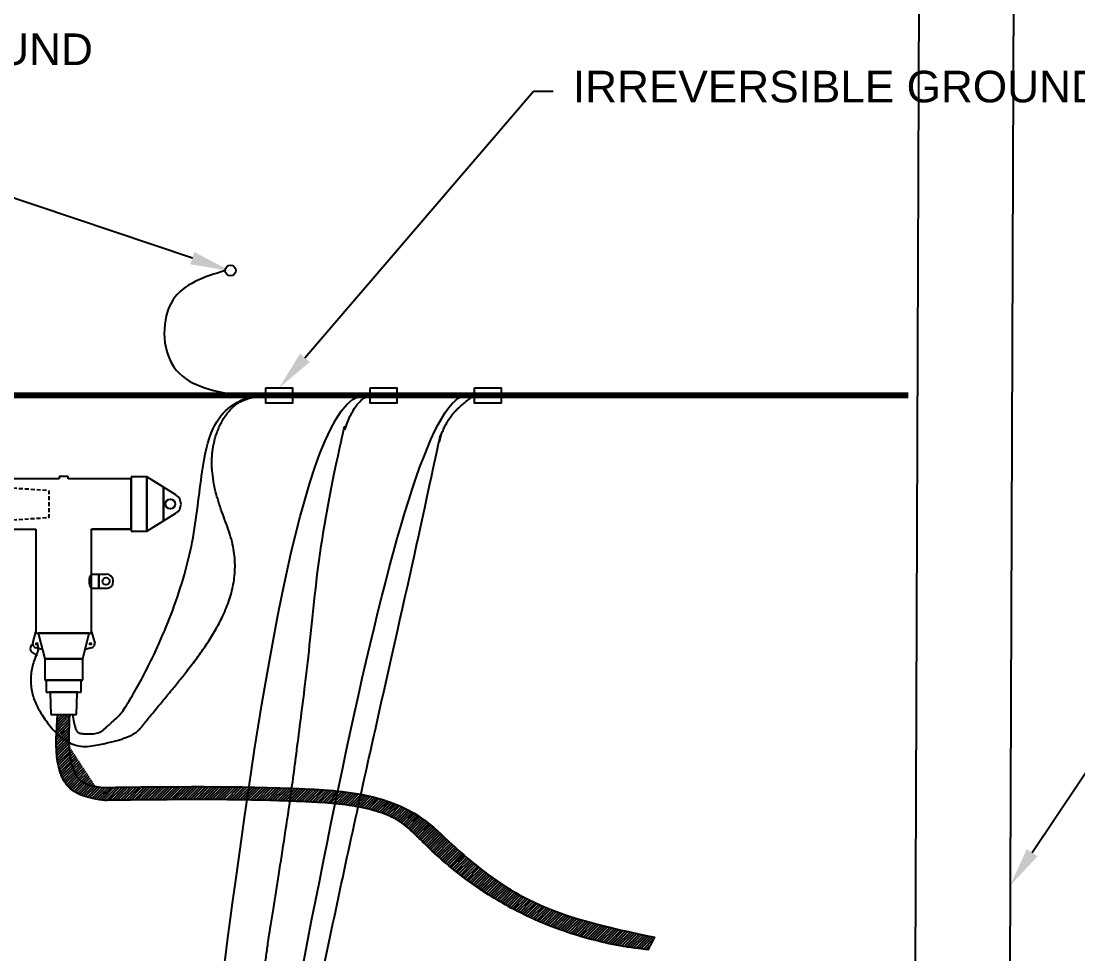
# Model space of a CAD drawing. Header units: feet. Extents: x -208 to 2089, y -974 to 342.
# Drawn here: x 742.1 to 809, y 211.4 to 270.4 of the extents above; entities that cross this region are included whole.
import ezdxf
from ezdxf import colors
from ezdxf.entities.mleader import LeaderData, LeaderLine
from ezdxf.math import Vec2, Vec3

# ---------------------------------------------------------------- set-up
doc = ezdxf.new("R2010")
doc.units = ezdxf.units.FT
doc.header["$MEASUREMENT"] = 0
doc.linetypes.add('HIDDEN', pattern=[0.375, 0.25, -0.125])
for name, color, linetype in [('CABLE', 2, 'Continuous'), ('E-DETL', 7, 'Continuous'), ('E-EQPM-ENCL', 8, 'Continuous'), ('E-EQPM-HRDW', 16, 'Continuous'), ('E-GRND', 3, 'Continuous'), ('G-ANNO-NONPLOT', 181, 'Continuous'), ('G-ANNO-TEXT', 1, 'Continuous')]:
    doc.layers.add(name, color=color, linetype=linetype)
doc.styles.add('NEI-A', font='arial.ttf', dxfattribs={"height": 0.1})
pattern_1 = [(45, (-6021032.018172073, -2130861.815641674), (-0.08750446417183527, 0.08750446417183527), [])]

msp = doc.modelspace()

# ---------------------------------------------------------------- hatches: boundary and pattern name
at = {"layer": 'G-ANNO-NONPLOT', "true_color": 0xf8d731}
h = msp.add_hatch(dxfattribs=at)
h.set_pattern_fill('ANSI31', color=40, scale=0.9900000000000001)
h.set_pattern_definition(pattern_1)
edge = h.paths.add_edge_path()
edge.add_arc((746.0531526541845, 228.6726674106417), 3.371146855893491, 239.8637622350721, 254.1366037049093, ccw=False)
edge.add_spline(control_points=[(744.3606420213864, 225.7571847950553), (744.2711613540114, 223.9391653425505), (744.3278163381428, 221.3055911599172), (747.4173247468234, 221.0693238069748), (747.4173247468234, 221.0693238069748)], knot_values=[83.43145569272993, 83.43145569272993, 83.43145569272993, 83.43145569272993, 87.87574356637529, 89.95647029016055, 89.95647029016055, 89.95647029016055, 89.95647029016055], weights=[1, 1, 1, 1, 1], degree=3, periodic=0)
edge.add_spline(control_points=[(747.4173247468234, 221.0693238069748), (747.8293973299251, 221.0746104502564), (748.2410120934755, 221.079891092561), (750.7135112526403, 221.1102393557762), (752.7633866955102, 221.1295836925951), (755.8213853788138, 221.107444323085), (756.8379163265736, 221.0915537061614), (758.3585880397395, 221.0498078246114), (758.8647915170104, 221.0329084544887), (759.8758432807908, 220.9922948637491), (760.3836422021077, 220.9694905974416), (761.4965677828104, 220.9031127560397), (762.0957308047027, 220.8535653426757), (763.2082303705201, 220.7062999130671), (763.7242078621448, 220.6115522100104), (764.7108833779157, 220.3570250393336), (765.1681632677601, 220.1993555435424), (765.717655920288, 219.9390347473768), (765.8678529335693, 219.8578189447967), (766.1419802222908, 219.6886171171886), (766.2604378553615, 219.6048071090577), (766.5447458250956, 219.3775638974716), (766.7062408345328, 219.2342626903651), (767.0579608407379, 218.902092223007), (767.2480530234561, 218.7133603123461), (767.6638032308356, 218.3026205864248), (767.8944069453091, 218.0779570168329), (768.9230773848058, 217.118335982736), (769.7692333728583, 216.4215936669593), (771.5607891668142, 215.1456962846664), (772.5097443981604, 214.5658072432948), (774.2198528608815, 213.6896368232069), (774.961557052894, 213.3582638059256), (776.8912596775726, 212.6138225588461), (778.1005443975837, 212.255812716156), (779.9437938191504, 211.8679284257328), (780.5631076282398, 211.7635172232499), (781.3817381224171, 211.6599283115452), (781.5788160346956, 211.6377643388209), (781.7757650426165, 211.6181726715972)], knot_values=[0, 0, 0, 0, 1.248940863479177, 1.248940863479177, 7.510492271591446, 7.510492271591446, 10.64126797564758, 10.64126797564758, 12.20665582767566, 12.20665582767566, 13.77204367970373, 13.77204367970373, 15.77184317922644, 15.77184317922644, 17.66237193590699, 17.66237193590699, 19.55290069258755, 19.55290069258755, 20.34553650617276, 20.34553650617276, 21.13817231975798, 21.13817231975798, 21.99962579107284, 21.99962579107284, 22.86179158790927, 22.86179158790927, 23.72395738474571, 23.72395738474571, 26.70471573263455, 26.70471573263455, 29.68547408052339, 29.68547408052339, 31.86214855415614, 31.86214855415614, 35.23481619579239, 35.23481619579239, 36.92115001661051, 36.92115001661051, 37.45383673220445, 37.45383673220445, 37.45383673220445, 37.45383673220445], weights=[1, 1, 1, 1, 1, 1, 1, 1, 1, 1, 1, 1, 1, 1, 1, 1, 1, 1, 1, 1, 1, 1, 1, 1, 1, 1, 1, 1, 1, 1, 1, 1, 1, 1, 1, 1, 1, 1, 1, 1], degree=3, periodic=0)
edge.add_spline(control_points=[(781.7757650426165, 211.6181726715972), (781.9135950150476, 211.8785899383461), (782.0514249874786, 212.1390072050949), (782.1892549589784, 212.3994244709124)], knot_values=[37.45383673220445, 37.45383673220445, 37.45383673220445, 37.45383673220445, 38.45383673220445, 38.45383673220445, 38.45383673220445, 38.45383673220445], weights=[1, 1, 1, 1], degree=3, periodic=0)
edge.add_spline(control_points=[(782.1892549589784, 212.3994244709124), (779.2277756322683, 213.0281761399915), (774.4825233322144, 214.0356406438609), (770.025669897771, 217.5960869499927), (767.4087550890208, 220.1735784834696), (764.2351585327224, 221.5493563394507), (757.3923634363846, 222.0156510392649), (751.5584983181716, 221.941294384606), (747.295957053876, 221.8869653418174)], knot_values=[38.45383673220445, 38.45383673220445, 38.45383673220445, 38.45383673220445, 47.46530847609966, 52.8931430027568, 55.44213900193881, 58.48591759060378, 63.24841332338417, 76.16766898730667, 76.16766898730667, 76.16766898730667, 76.16766898730667], weights=[1, 1, 1, 1, 1, 1, 1, 1, 1], degree=3, periodic=0)
edge.add_spline(control_points=[(747.295957053876, 221.8869653418174), (746.9294036718593, 221.9303253548665), (745.2672869664193, 222.1269390154143), (745.0964540679515, 223.8840830530485), (745.1316673614592, 225.4299068613423)], knot_values=[76.16766898730667, 76.16766898730667, 76.16766898730667, 76.16766898730667, 77.22583108524645, 80.96584840572132, 80.96584840572132, 80.96584840572132, 80.96584840572132], weights=[1, 1, 1, 1, 1], degree=3, periodic=0)
edge = h.paths.add_edge_path()
edge.add_spline(control_points=[(745.1316673623905, 225.4299068613423), (745.1397045812146, 225.782731722526), (745.1565131720663, 226.1447352473137), (745.1733217638493, 226.5067387716358)], knot_values=[80.96584840608911, 80.96584840608911, 80.96584840608911, 80.96584840608911, 81.81948456108434, 81.81948456108434, 81.81948456108434, 81.81948456108434], weights=[1, 1, 1, 1], degree=3, periodic=0)
edge.add_spline(control_points=[(745.1733217638493, 226.5067387716358), (745.0980012592436, 226.5067387716358), (745.0226807574318, 226.5067387716358), (744.9473602537573, 226.5067387716358)], knot_values=[81.81948456108434, 81.81948456108434, 81.81948456108434, 81.81948456108434, 82.11226807174496, 82.11226807174496, 82.11226807174496, 82.11226807174496], weights=[1, 1, 1, 1], degree=3, periodic=0)
edge.add_spline(control_points=[(744.9473602537573, 226.5067387716358), (744.8686980668963, 226.5067387716358), (744.7900358809666, 226.5067387716358), (744.7113736931742, 226.5067387716358)], knot_values=[82.11226807174496, 82.11226807174496, 82.11226807174496, 82.11226807174496, 82.4180412693049, 82.4180412693049, 82.4180412693049, 82.4180412693049], weights=[1, 1, 1, 1], degree=3, periodic=0)
edge.add_spline(control_points=[(744.7113736931742, 226.5067387716358), (744.6720425988124, 226.5067387716358), (744.6327115053818, 226.5067387716358), (744.5933804119513, 226.5067387716358)], knot_values=[82.4180412693049, 82.4180412693049, 82.4180412693049, 82.4180412693049, 82.57092786788061, 82.57092786788061, 82.57092786788061, 82.57092786788061], weights=[1, 1, 1, 1], degree=3, periodic=0)
edge.add_spline(control_points=[(744.5933804119513, 226.5067387716358), (744.5615946313874, 226.5067387716358), (744.5298088508234, 226.5067387716358), (744.4980230702595, 226.5067387716358)], knot_values=[82.57092786788061, 82.57092786788061, 82.57092786788061, 82.57092786788061, 82.69448456108434, 82.69448456108434, 82.69448456108434, 82.69448456108434], weights=[1, 1, 1, 1], degree=3, periodic=0)
edge.add_spline(control_points=[(744.4980230702595, 226.5067387716358), (744.4819445301355, 226.5067387716358), (744.4658659890802, 226.5067387716358), (744.4497874489562, 226.5067387716358)], knot_values=[82.69448456108434, 82.69448456108434, 82.69448456108434, 82.69448456108434, 82.75698456108434, 82.75698456108434, 82.75698456108434, 82.75698456108434], weights=[1, 1, 1, 1], degree=3, periodic=0)
edge.add_spline(control_points=[(744.4497874489562, 226.5067387716358), (744.4417481784285, 226.5067387716358), (744.4337089079008, 226.5067387716358), (744.4256696364419, 226.5067387716358)], knot_values=[82.75698456108434, 82.75698456108434, 82.75698456108434, 82.75698456108434, 82.78823456108434, 82.78823456108434, 82.78823456108434, 82.78823456108434], weights=[1, 1, 1, 1], degree=3, periodic=0)
edge.add_spline(control_points=[(744.4256696364419, 226.5067387716358), (744.4216500016437, 226.5067387716358), (744.4176303668455, 226.5067387716358), (744.413610731116, 226.5067387716358)], knot_values=[82.78823456108434, 82.78823456108434, 82.78823456108434, 82.78823456108434, 82.80385956108434, 82.80385956108434, 82.80385956108434, 82.80385956108434], weights=[1, 1, 1, 1], degree=3, periodic=0)
edge.add_spline(control_points=[(744.4015532991425, 226.5067387716358), (744.4015528083355, 226.5067387716358), (744.4015523175285, 226.5067387716358), (744.4015518257902, 226.5067387716358), (744.3877130037681, 226.2583212027771), (744.3729633613066, 226.0075230840107), (744.3606420213864, 225.7571847950553)], knot_values=[82.8194826537357, 82.8194826537357, 82.8194826537357, 82.8194826537357, 82.81948456108434, 82.81948456108434, 82.81948456108434, 83.43145569272993, 83.43145569272993, 83.43145569272993, 83.43145569272993], weights=[1, 1, 1, 1, 1, 1, 1], degree=3, periodic=0)
edge.add_spline(control_points=[(744.3606420213864, 225.7571847950553), (744.2711613540114, 223.9391653425505), (744.3278163381428, 221.3055911599172), (747.4173247468234, 221.0693238069748), (747.4173247468234, 221.0693238069748)], knot_values=[83.43145569272993, 83.43145569272993, 83.43145569272993, 83.43145569272993, 87.87574356637529, 89.95647029016055, 89.95647029016055, 89.95647029016055, 89.95647029016055], weights=[1, 1, 1, 1, 1], degree=3, periodic=0)
edge.add_arc((746.0531526541845, 228.6726674106417), 3.371146855971749, 239.8637622350721, 254.1366037221246)
h = msp.add_hatch(dxfattribs=at)
h.set_pattern_fill('ANSI31', color=40, scale=0.9900000000000001)
h.set_pattern_definition(pattern_1)
edge = h.paths.add_edge_path()
edge.add_spline(control_points=[(744.3606420223177, 225.7571847950553), (744.2711613530801, 223.9391653425505), (744.3278163372115, 221.3055911599172), (747.4173247468234, 221.0693238069748), (747.4173247468234, 221.0693238069748)], knot_values=[83.43145569309515, 83.43145569309515, 83.43145569309515, 83.43145569309515, 87.87574356637529, 89.95647029016055, 89.95647029016055, 89.95647029016055, 89.95647029016055], weights=[1, 1, 1, 1, 1], degree=3, periodic=0)
edge.add_spline(control_points=[(747.4173247468234, 221.0693238069748), (747.8293973299251, 221.0746104502564), (748.2410120934755, 221.079891092561), (750.7135112526403, 221.1102393557762), (752.7633866955102, 221.1295836925951), (755.8213853788138, 221.107444323085), (756.8379163265736, 221.0915537061614), (758.3585880397395, 221.0498078246114), (758.8647915170104, 221.0329084544887), (759.8758432807908, 220.9922948637491), (760.3836422021077, 220.9694905974416), (761.4965677828104, 220.9031127560397), (762.0957308047027, 220.8535653426757), (763.2082303705201, 220.7062999130671), (763.7242078621448, 220.6115522100104), (764.7108833779157, 220.3570250393336), (765.1681632677601, 220.1993555435424), (765.717655920288, 219.9390347473768), (765.8678529335693, 219.8578189447967), (766.1419802222908, 219.6886171171886), (766.2604378553615, 219.6048071090577), (766.5447458250956, 219.3775638974716), (766.7062408345328, 219.2342626903651), (767.0579608407379, 218.902092223007), (767.2480530234561, 218.7133603123461), (767.6638032308356, 218.3026205864248), (767.8944069453091, 218.0779570168329), (768.9230773848058, 217.118335982736), (769.7692333728583, 216.4215936669593), (771.5607891668142, 215.1456962846664), (772.5097443981604, 214.5658072432948), (774.2198528608815, 213.6896368232069), (774.961557052894, 213.3582638059256), (776.8912596775726, 212.6138225588461), (778.1005443975837, 212.255812716156), (779.9437938191504, 211.8679284257328), (780.5631076282398, 211.7635172232499), (781.3817381224171, 211.6599283115452), (781.5788160346956, 211.6377643388209), (781.7757650426165, 211.6181726715972)], knot_values=[0, 0, 0, 0, 1.248940863479177, 1.248940863479177, 7.510492271591446, 7.510492271591446, 10.64126797564758, 10.64126797564758, 12.20665582767566, 12.20665582767566, 13.77204367970373, 13.77204367970373, 15.77184317922644, 15.77184317922644, 17.66237193590699, 17.66237193590699, 19.55290069258755, 19.55290069258755, 20.34553650617276, 20.34553650617276, 21.13817231975798, 21.13817231975798, 21.99962579107284, 21.99962579107284, 22.86179158790927, 22.86179158790927, 23.72395738474571, 23.72395738474571, 26.70471573263455, 26.70471573263455, 29.68547408052339, 29.68547408052339, 31.86214855415614, 31.86214855415614, 35.23481619579239, 35.23481619579239, 36.92115001661051, 36.92115001661051, 37.45383673220445, 37.45383673220445, 37.45383673220445, 37.45383673220445], weights=[1, 1, 1, 1, 1, 1, 1, 1, 1, 1, 1, 1, 1, 1, 1, 1, 1, 1, 1, 1, 1, 1, 1, 1, 1, 1, 1, 1, 1, 1, 1, 1, 1, 1, 1, 1, 1, 1, 1, 1], degree=3, periodic=0)
edge.add_spline(control_points=[(781.7757650426165, 211.6181726715972), (781.9135950150476, 211.8785899383461), (782.0514249874786, 212.1390072050949), (782.1892549589784, 212.3994244709124)], knot_values=[37.45383673220445, 37.45383673220445, 37.45383673220445, 37.45383673220445, 38.45383673220445, 38.45383673220445, 38.45383673220445, 38.45383673220445], weights=[1, 1, 1, 1], degree=3, periodic=0)
edge.add_spline(control_points=[(782.1892549589784, 212.3994244709124), (779.2277756322683, 213.0281761399915), (774.4825233322144, 214.0356406438609), (770.025669897771, 217.5960869499927), (767.4202977985651, 220.1851174002027), (764.2351585327224, 221.5493563394507), (757.3923634363846, 222.0156510392649), (751.5584983181716, 221.941294384606), (747.295957053876, 221.8869653418174)], knot_values=[38.45383673220445, 38.45383673220445, 38.45383673220445, 38.45383673220445, 47.46530847609966, 52.8931430027568, 55.44213900193881, 58.48591759060378, 63.24841332338417, 76.16766898730667, 76.16766898730667, 76.16766898730667, 76.16766898730667], weights=[1, 1, 1, 1, 1, 1, 1, 1, 1], degree=3, periodic=0)
edge.add_spline(control_points=[(747.295957053876, 221.8869653418174), (746.9294036718593, 221.9303253548665), (745.2672869664193, 222.1269390154143), (745.0964540698142, 223.8840830530485), (745.1316673614592, 225.4299068613423)], knot_values=[76.16766898730667, 76.16766898730667, 76.16766898730667, 76.16766898730667, 77.22583108524645, 80.96584840571971, 80.96584840571971, 80.96584840571971, 80.96584840571971], weights=[1, 1, 1, 1, 1], degree=3, periodic=0)
edge.add_arc((746.0531526541845, 228.6726674106417), 3.371146855908663, 239.8637622525581, 254.13660368983568, ccw=False)

# ---------------------------------------------------------------- linework, layer by layer
at = {"layer": 'CABLE', "const_width": 0.3821400000000001}
msp.add_lwpolyline([(688.0778375695036, 246.7134681730045), (798.256882987781, 246.7134681730045)], dxfattribs=at)
at = {"layer": 'CABLE'}
for points in [[(757.5916305490346, 247.1886097052579), (759.2905756624923, 247.1886097052579), (759.2905756624923, 246.2120030377505), (757.5916305490346, 246.2120030377505)], [(764.1916302729906, 247.190519026432), (765.8905753864483, 247.190519026432), (765.8905753864483, 246.2139123584589), (764.1916302729906, 246.2139123584589)], [(770.7916302716867, 247.190519026432), (772.4905753860758, 247.190519026432), (772.4905753860758, 246.2139123584589), (770.7916302716867, 246.2139123584589)]]:
    msp.add_lwpolyline(points, close=True, dxfattribs=at)
at = {"layer": 'CABLE', "flags": 128}
msp.add_lwpolyline([(742.8576246861876, 230.4004263607299), (743.0933844017372, 230.2382807344643), (743.0381400900469, 230.2494301408974), (743.0655914841727, 230.2211265521569), (743.0319902141155, 230.2280925334876), (743.0594536809758, 230.1998308309799), (743.0258403372527, 230.2067549260778), (743.053303804113, 230.1784932235701), (743.0196904603899, 230.185417318668), (743.0471539281816, 230.1571556161603), (742.9765009468929, 230.1718849320409)], dxfattribs=at)
msp.add_lwpolyline([(742.8576246861876, 230.4004263607299), (743.0933844017372, 230.2382807344643), (743.0381400900469, 230.2494301408974), (743.0655914841727, 230.2211265521569), (743.0319902141155, 230.2280925334876), (743.0594536809758, 230.1998308309799), (743.0258403372527, 230.2067549260778), (743.053303804113, 230.1784932235701), (743.0196904603899, 230.185417318668), (743.0471539281816, 230.1571556161603), (742.9765009468929, 230.1718849320409)], dxfattribs=at)
at = {"layer": 'CABLE'}
msp.add_circle((755.3609124038876, 254.6116284317782), 0.3375, dxfattribs=at)
for centre, radius, start, end in [((742.9988937777043, 230.6830800040138), 0.3159905665009947, 120.3840937059685, 243.444311530446), ((742.9988937777043, 230.6830800040138), 0.3159905665009947, 120.3840937059685, 243.444311530446), ((742.8577033214779, 230.7035481500884), 0.3521175017524268, 339.1882974764593, 55.46745718433921)]:
    msp.add_arc(centre, radius, start, end, dxfattribs=at)
msp.add_spline([(755.0234124044464, 254.6116284322438), (751.7101885637776, 252.7312135318739), (751.7635747267441, 248.5153102189747), (755.7671986556188, 246.7008691182805)], degree=3, dxfattribs=at)
for points, knots in [([(743.1868462561206, 230.5784415439216), (743.1357049046592, 230.442723185241), (743.0845635494725, 230.3070048265604), (743.0334221980111, 230.1712864688111), (742.5483867459507, 229.0682993852047), (742.618404058604, 227.8654122449902), (743.2281350175426, 226.8261490170357), (743.8378659727559, 225.7868857890812), (744.8952792769805, 224.2456258614061), (749.1383039391176, 224.9388245385585), (752.3679182304577, 229.2134394426344), (757.1472655458883, 233.7402444849236), (754.4062450862066, 240.2016553398666), (753.8109924586997, 243.311045287594), (755.5230589731173, 246.6323670572115), (757.4726618527011, 246.6789011419264), (758.3402519988404, 246.6996092129943)], [0, 0, 0, 0, 1, 1, 1, 1.944874303418962, 1.944874303418962, 1.944874303418962, 2.889748606837923, 2.889748606837923, 4.544784986440906, 18.19484945523579, 20.46486890417156, 24.55605691968662, 27.64293239639137, 30.11808141614047, 30.11808141614047, 30.11808141614047, 30.11808141614047]), ([(743.186846254258, 200.0993687198011), (743.1357049009339, 199.9636503611205), (743.0845635457472, 199.8279320024399), (743.0334221942858, 199.6922136446906), (742.548386741294, 198.5892265620155), (742.6184040548789, 197.3863394208697), (743.2281350138173, 196.3470761929152), (743.8378659708933, 195.3078129649607), (744.5253488420085, 193.6484938919989), (747.4497427324341, 192.9794153733624), (755.1324844284491, 192.7935648676453), (757.147265542163, 203.2611716617344), (757.449238877608, 210.769627739161), (758.6478660235689, 217.4045932548565), (760.1230951024727, 228.1864093564895), (762.0932755021886, 246.4480132129488), (764.1980541812763, 246.6625263080446)], [0, 0, 0, 0, 1, 1, 1, 1.944874303418962, 1.944874303418962, 1.944874303418962, 2.889748606837923, 2.889748606837923, 3.889748606837923, 18.19484945523579, 20.46486890417156, 24.55605691968662, 27.64293239639137, 30.11808141614047, 30.11808141614047, 30.11808141614047, 30.11808141614047]), ([(743.186846254258, 167.9344635498223), (743.1357049009339, 167.7987451902104), (743.0845635457472, 167.6630268315298), (743.0334221942858, 167.5273084737805), (742.548386741294, 166.4243213911055), (742.6184040548789, 165.221434250891), (743.2281350138173, 164.1821710220052), (743.8378659708933, 163.1429077940506), (744.8537330179051, 162.4949463414473), (746.0531838330016, 162.3802396091146), (746.7831621820615, 162.4743656892774), (747.5131405329839, 162.5684917685089), (757.147265542163, 171.096266489893), (753.8109924549744, 180.6670672934947), (768.2534554264084, 241.4942676000742), (768.7917882184074, 245.3203521188793), (770.772374613075, 246.7026890390066)], [0, 0, 0, 0, 1, 1, 1, 1.944874303418962, 1.944874303418962, 1.944874303418962, 2.889748606837923, 2.889748606837923, 2.889748606837923, 3.889748606837923, 3.889748606837923, 20.46486890417156, 27.64293239639137, 30.11808141614047, 30.11808141614047, 30.11808141614047, 30.11808141614047])]:
    msp.add_rational_spline(points, [1, 1, 1, 1, 0.9269745925845593, 0.9269745925845593, 1, 0.9269745925845593, 0.9269745925845593, 1, 1, 1, 1, 1, 1, 1, 1], degree=3, knots=knots, dxfattribs=at)
msp.add_open_spline([(747.4173247477547, 221.0693238065091), (747.8293973299251, 221.0746104497907), (748.2410120925442, 221.079891092561), (750.7135112526403, 221.1102393553106), (752.7633866964416, 221.1295836925951), (755.8213853797452, 221.107444323085), (756.8379163256423, 221.0915537061614), (758.3585880397395, 221.0498078246114), (758.8647915160791, 221.0329084549544), (759.8758432807908, 220.9922948632834), (760.3836422021077, 220.9694905974416), (761.4965677818791, 220.9031127565054), (762.0957308037714, 220.8535653431413), (763.2082303705201, 220.7062999126015), (763.7242078630761, 220.6115522100104), (764.710883378847, 220.357025038868), (765.1681632677601, 220.1993555430768), (765.7176559193567, 219.9390347473768), (765.8678529335693, 219.8578189447967), (766.1419802232222, 219.6886171171886), (766.2604378553615, 219.6048071090577), (766.5447458250956, 219.3775638979373), (766.7062408345328, 219.2342626903651), (767.0579608416692, 218.9020922225413), (767.2480530234561, 218.7133603118805), (767.6638032308356, 218.3026205864248), (767.8944069443778, 218.0779570168329), (768.9230773857371, 217.1183359832016), (769.7692333719269, 216.4215936664937), (771.5607891677455, 215.1456962846664), (772.5097443981604, 214.5658072432948), (774.2198528608815, 213.6896368232069), (774.961557052894, 213.3582638059256), (776.8912596775726, 212.6138225593118), (778.1005443966524, 212.255812716156), (779.9437938182191, 211.8679284252671), (780.5631076282398, 211.7635172237156), (781.3817381224171, 211.6599283110795), (781.5788160337643, 211.6377643388209), (781.7757650426165, 211.6181726720629), (781.9135950150476, 211.8785899378804), (782.0514249874786, 212.1390072055606), (782.1892549580471, 212.3994244713781), (779.2277756331996, 213.0281761404572), (774.4825233331458, 214.0356406443266), (770.0256698987023, 217.596086949527), (767.4202977976338, 220.185117399737), (764.2351585327224, 221.5493563399164), (757.3923634363846, 222.0156510392649), (751.5584983191029, 221.941294384606), (747.2959570548073, 221.886965342283), (746.9294036718593, 221.9303253548665), (744.9715825355188, 222.1619182261152), (745.0828700623051, 224.5586971644757), (745.1733217647807, 226.5067387711701), (744.9160651190714, 226.5067387711701), (744.6588084733621, 226.5067387711701), (744.4015518257902, 226.5067387711701), (744.2872120028869, 224.4542505000231), (744.0380560717122, 221.3277503135128), (747.4173247477547, 221.0693238065091), (747.4173247477547, 221.0693238065091)], degree=3, knots=[0, 0, 0, 0, 1.248940863479177, 1.248940863479177, 7.510492271591446, 7.510492271591446, 10.64126797564758, 10.64126797564758, 12.20665582767566, 12.20665582767566, 13.77204367970373, 13.77204367970373, 15.77184317922644, 15.77184317922644, 17.66237193590699, 17.66237193590699, 19.55290069258755, 19.55290069258755, 20.34553650617276, 20.34553650617276, 21.13817231975798, 21.13817231975798, 21.99962579107284, 21.99962579107284, 22.86179158790927, 22.86179158790927, 23.72395738474571, 23.72395738474571, 26.70471573263455, 26.70471573263455, 29.68547408052339, 29.68547408052339, 31.86214855415614, 31.86214855415614, 35.23481619579239, 35.23481619579239, 36.92115001661051, 36.92115001661051, 37.45383673220445, 37.45383673220445, 37.45383673220445, 38.45383673220445, 38.45383673220445, 38.45383673220445, 47.46530847609966, 52.8931430027568, 55.44213900193881, 58.48591759060378, 63.24841332338417, 76.16766898730667, 76.16766898730667, 76.16766898730667, 77.22583108524645, 81.81948456108434, 81.81948456108434, 81.81948456108434, 82.81948456108434, 82.81948456108434, 82.81948456108434, 87.87574356637529, 89.95647029016055, 89.95647029016055, 89.95647029016055, 89.95647029016055], dxfattribs=at)
at = {"layer": 'E-DETL', "color": 41}
for p, q in [((744.5163492782549, 241.4293066239429), (740.5319424028085, 241.4293066239429)), ((744.5163492782549, 241.4293066239429), (740.5319424028085, 241.4293066239429)), ((745.0866826734082, 241.565336344715), (744.5163492782549, 241.565336344715)), ((744.5163492782549, 241.565336344715), (744.5163492782549, 241.4293066239429)), ((745.0866826734082, 241.565336344715), (744.5163492782549, 241.565336344715)), ((744.5163492782549, 241.565336344715), (744.5163492782549, 241.4293066239429)), ((745.0866826734082, 241.4293066239429), (745.0866826734082, 241.565336344715)), ((745.0866826734082, 241.4293066239429), (745.0866826734082, 241.565336344715)), ((749.0710895116017, 241.4293066239429), (745.0866826734082, 241.4293066239429)), ((749.0710895116017, 241.4293066239429), (745.0866826734082, 241.4293066239429)), ((749.0710895116017, 241.5548822860678), (749.0710895116017, 238.1015507075449)), ((750.0599980865181, 241.5548822860678), (749.0710895116017, 241.5548822860678)), ((749.0710895116017, 241.5548822860678), (749.0710895116017, 238.1015507075449)), ((750.0599980865181, 241.5548822860678), (749.0710895116017, 241.5548822860678)), ((749.0710895116017, 238.2271263696698), (749.0710895116017, 241.4293066239429)), ((749.0710895116017, 238.2271263696698), (749.0710895116017, 241.4293066239429)), ((751.122148697129, 240.8917834236731), (750.0599980865181, 241.5548822860678)), ((750.0599980865181, 241.5548822860678), (750.0599980865181, 238.1015507075449)), ((750.0599980865181, 238.1015507075449), (750.0599980865181, 241.5548822860678)), ((751.122148697129, 240.8917834236731), (750.0599980865181, 241.5548822860678)), ((750.0599980865181, 241.5548822860678), (750.0599980865181, 238.1015507075449)), ((750.0599980865181, 238.1015507075449), (750.0599980865181, 241.5548822860678)), ((751.908653531088, 240.4007698138689), (751.122148697129, 240.8917834236731)), ((751.122148697129, 240.8917834236731), (751.122148697129, 238.7646494246533)), ((751.122148697129, 238.7646494246533), (751.122148697129, 240.8917834236731)), ((751.908653531088, 240.4007698138689), (751.122148697129, 240.8917834236731)), ((751.122148697129, 240.8917834236731), (751.122148697129, 238.7646494246533)), ((751.122148697129, 238.7646494246533), (751.122148697129, 240.8917834236731)), ((750.0599980865181, 238.1015507075449), (751.908653531088, 239.2556631797438)), ((750.0599980865181, 238.1015507075449), (751.908653531088, 239.2556631797438)), ((741.0952024356038, 238.2271263696698), (743.038213490373, 238.2271263696698)), ((741.0952024356038, 238.2271263696698), (743.038213490373, 238.2271263696698)), ((743.038213490373, 238.2271263696698), (743.038213490373, 231.655310921788)), ((743.038213490373, 238.2271263696698), (743.038213490373, 231.655310921788)), ((746.5648184426636, 231.655310921788), (746.5648184426636, 238.2271263696698)), ((746.5648184426636, 238.2271263696698), (749.0710895116017, 238.2271263696698)), ((746.5648184426636, 231.655310921788), (746.5648184426636, 238.2271263696698)), ((746.5648184426636, 238.2271263696698), (749.0710895116017, 238.2271263696698)), ((749.0710895116017, 238.1015507075449), (750.0599980865181, 238.1015507075449)), ((749.0710895116017, 238.1015507075449), (750.0599980865181, 238.1015507075449)), ((746.5648184426636, 235.3992165000623), (747.0228163701058, 235.3992165000623)), ((746.5648184426636, 235.3992165000623), (747.0228163701058, 235.3992165000623)), ((747.0228163701058, 235.3992165000623), (747.480814297548, 235.3992165000623)), ((747.0228163701058, 235.3992165000623), (747.0228163701058, 234.4832206456435)), ((747.0228163701058, 234.4832206456435), (747.0228163701058, 235.3992165000623)), ((747.0228163701058, 235.3992165000623), (747.480814297548, 235.3992165000623)), ((747.0228163701058, 235.3992165000623), (747.0228163701058, 234.4832206456435)), ((747.0228163701058, 234.4832206456435), (747.0228163701058, 235.3992165000623)), ((747.480814297548, 234.4832206456435), (746.5648184426636, 234.4832206456435)), ((747.480814297548, 234.4832206456435), (746.5648184426636, 234.4832206456435)), ((742.8393957753242, 231.0169781161917), (743.038213490373, 231.7369710346197)), ((742.8393957753242, 231.0169781161917), (743.038213490373, 231.7369710346197)), ((743.038213490373, 231.655310921788), (743.1794861283661, 231.655310921788)), ((743.038213490373, 231.655310921788), (743.1794861283661, 231.655310921788)), ((743.1794861283661, 231.655310921788), (743.5980927002192, 230.0333123858532)), ((746.4235458046705, 231.655310921788), (743.1794861283661, 231.655310921788)), ((743.1794861283661, 231.655310921788), (746.5648184426636, 231.655310921788)), ((743.1794861283661, 231.655310921788), (743.5980927002192, 230.0333123858532)), ((746.4235458046705, 231.655310921788), (743.1794861283661, 231.655310921788)), ((743.1794861283661, 231.655310921788), (746.5648184426636, 231.655310921788)), ((746.0049392141909, 230.0333123858532), (746.4235458046705, 231.655310921788)), ((746.0049392141909, 230.0333123858532), (746.4235458046705, 231.655310921788)), ((746.5648184426636, 231.7369710346197), (746.7636361586437, 231.0169781161917)), ((746.5648184426636, 231.7369710346197), (746.7636361586437, 231.0169781161917)), ((743.4463344829664, 230.6245540994664), (743.0330020932988, 230.7344328765271)), ((743.4463344829664, 230.6245540994664), (743.0330020932988, 230.7344328765271)), ((746.5700298397378, 230.7344328765271), (746.1566974500702, 230.6245540994664)), ((746.5700298397378, 230.7344328765271), (746.1566974500702, 230.6245540994664)), ((743.5980927002192, 230.0333123858532), (743.5980927002192, 228.6833737277871)), ((746.0049392141909, 230.0333123858532), (743.5980927002192, 230.0333123858532)), ((743.5980927002192, 230.0333123858532), (746.0049392141909, 230.0333123858532)), ((743.5980927002192, 230.0333123858532), (743.5980927002192, 228.6833737277871)), ((746.0049392141909, 230.0333123858532), (743.5980927002192, 230.0333123858532)), ((743.5980927002192, 230.0333123858532), (746.0049392141909, 230.0333123858532)), ((746.0049392141909, 228.6833737277871), (746.0049392141909, 230.0333123858532)), ((746.0049392141909, 228.6833737277871), (746.0049392141909, 230.0333123858532)), ((743.5980927002192, 228.6833737277871), (743.6922744837166, 228.6833737277871)), ((743.5980927002192, 228.6833737277871), (743.6922744837166, 228.6833737277871)), ((743.6922744837166, 228.6833737277871), (743.6922744837166, 227.9194652605315)), ((745.9107574502514, 228.6833737277871), (743.6922744837166, 228.6833737277871)), ((743.6922744837166, 228.6833737277871), (746.0049392141909, 228.6833737277871)), ((743.6922744837166, 228.6833737277871), (743.6922744837166, 227.9194652605315)), ((745.9107574502514, 228.6833737277871), (743.6922744837166, 228.6833737277871)), ((743.6922744837166, 228.6833737277871), (746.0049392141909, 228.6833737277871)), ((745.9107574502514, 227.9194652605315), (745.9107574502514, 228.6833737277871)), ((745.9107574502514, 227.9194652605315), (745.9107574502514, 228.6833737277871)), ((743.6922744837166, 227.9194652605315), (743.9015463673086, 227.9194652605315)), ((743.6922744837166, 227.9194652605315), (743.9015463673086, 227.9194652605315)), ((743.9015463673086, 227.9194652605315), (743.9486372581259, 227.8775858380345)), ((745.7014855666594, 227.9194652605315), (743.9015463673086, 227.9194652605315)), ((743.9015463673086, 227.9194652605315), (745.9107574502514, 227.9194652605315)), ((743.9015463673086, 227.9194652605315), (743.9486372581259, 227.8775858380345)), ((745.7014855666594, 227.9194652605315), (743.9015463673086, 227.9194652605315)), ((743.9015463673086, 227.9194652605315), (745.9107574502514, 227.9194652605315)), ((743.9486372581259, 227.8775858380345), (743.9905167537318, 226.5067387716358)), ((743.9486372581259, 227.8775858380345), (743.9905167537318, 226.5067387716358)), ((745.6125151802362, 226.5067387716358), (745.6543946935371, 227.8775858380345)), ((745.6125151802362, 226.5067387716358), (745.6543946935371, 227.8775858380345)), ((745.6543946935371, 227.8775858380345), (745.7014855666594, 227.9194652605315)), ((745.6543946935371, 227.8775858380345), (745.7014855666594, 227.9194652605315)), ((743.9905167537318, 226.5067387716358), (745.6125151802362, 226.5067387716358)), ((743.9905167537318, 226.5067387716358), (745.6125151802362, 226.5067387716358))]:
    msp.add_line(p, q, dxfattribs=at)
at = {"layer": 'E-DETL', "color": 9, "linetype": 'HIDDEN', "flags": 128}
msp.add_lwpolyline([(740.5319424028085, 241.0188021375311), (740.5769617183641, 240.9290330851895), (740.6443559013815, 240.9065234278773), (743.8118825106458, 240.7043408783597), (743.8567670377479, 240.659456352189), (743.8567670377479, 238.9746017725652), (743.8118825106458, 238.952092115253), (740.6443559013815, 238.7499095657354), (740.5769617183641, 238.7273999088889), (740.5319424028085, 238.6376308565473)], dxfattribs=at)
msp.add_lwpolyline([(740.5319424028085, 241.0188021375311), (740.5769617183641, 240.9290330851895), (740.6443559013815, 240.9065234278773), (743.8118825106458, 240.7043408783597), (743.8567670377479, 240.659456352189), (743.8567670377479, 238.9746017725652), (743.8118825106458, 238.952092115253), (740.6443559013815, 238.7499095657354), (740.5769617183641, 238.7273999088889), (740.5319424028085, 238.6376308565473)], dxfattribs=at)
at = {"layer": 'E-DETL', "color": 41}
for centre, radius in [((751.551209436594, 239.8282164963407), 0.3139392318975229), ((751.551209436594, 239.8282164963407), 0.3139392318975229), ((747.480814297548, 234.9412185730857), 0.2289989635269782), ((747.480814297548, 234.9412185730857), 0.2289989635269782), ((743.1029735327274, 230.9776499308159), 0.04837731161099608), ((743.1029735327274, 230.9776499308159), 0.04837731161099608), ((746.5000583816827, 230.9776499308159), 0.04837731161099608), ((746.5000583816827, 230.9776499308159), 0.04837731161099608)]:
    msp.add_circle(centre, radius, dxfattribs=at)
for centre, radius, start, end in [((751.5512094906107, 239.8282164721263), 0.6749693109216345, 2.134434115628985e-06, 58.02353976246545), ((751.5512094906107, 239.8282164721263), 0.6749693109216345, 2.134434115628985e-06, 58.02353976246545), ((751.5512094906107, 239.8282165219521), 0.6749693109214976, 301.9764602375346, 359.9999978655659), ((751.5512094906107, 239.8282165219521), 0.6749693109214976, 301.9764602375346, 359.9999978655659), ((747.1391575512052, 234.9412185730857), 0.7345934338259636, 141.4299269244313, 218.5700730755687), ((747.1391575512052, 234.9412185730857), 0.7345934338259636, 141.4299269244313, 218.5700730755687), ((747.480814297548, 234.9412185730857), 0.4579979270539574, 270, 90), ((747.480814297548, 234.9412185730857), 0.4579979270539574, 270, 90), ((743.1004828576506, 230.9882765630705), 0.2626599399451946, 173.7266101101371, 214.4198144313626), ((743.1004828576506, 230.9882765630705), 0.2626599399451946, 173.7266101101371, 214.4198144313626), ((743.1004829666153, 230.9882765900788), 0.2626600445997193, 214.4198059283397, 255.113010186134), ((743.1004829666153, 230.9882765900788), 0.2626600445997193, 214.4198059283397, 255.113010186134), ((746.5025489682839, 230.9882765900788), 0.2626600445996699, 284.8869898138659, 325.5801940716603), ((746.5025489682839, 230.9882765900788), 0.2626600445996699, 284.8869898138659, 325.5801940716603), ((746.502549075386, 230.9882765630705), 0.2626599399451882, 325.5801855686374, 6.27338988986285), ((746.502549075386, 230.9882765630705), 0.2626599399451882, 325.5801855686374, 6.27338988986285)]:
    msp.add_arc(centre, radius, start, end, dxfattribs=at)
at = {"layer": 'E-EQPM-ENCL'}
for points in [[(680.0759010695429, 277.8518333974739), (804.9332027834416, 277.9213804085252), (804.4089974321932, 136.985998053055), (679.5516957192258, 136.916451041538)], [(686.053638116321, 271.855162137605), (798.9108319616453, 271.9180249450242), (798.4312603863464, 142.9826693124583), (685.5740665410221, 142.9198065050391)]]:
    msp.add_lwpolyline(points, close=True, dxfattribs=at)
at = {"layer": 'E-EQPM-HRDW'}
msp.add_lwpolyline([(749.0710895116017, 238.2270866026615), (746.5648184426636, 238.2270866026615)], dxfattribs=at)
msp.add_lwpolyline([(749.0710895116017, 238.2270866026615), (746.5648184426636, 238.2270866026615)], dxfattribs=at)
at = {"layer": 'E-GRND', "linetype": 'Continuous'}
msp.add_arc((742.8577033214779, 230.7035481500884), 0.3521175017524268, 339.1882974764593, 55.46745718433921, dxfattribs=at)
at = {"layer": 'E-GRND'}
for points, knots in [([(745.5000750458375, 163.8634304389802), (745.6453039067374, 162.8125247363446), (746.8823900165544, 162.7018960755763), (748.1903396023945, 163.8176867798416), (749.5321027262644, 165.7276594251839), (754.3469977899031, 175.1619531330166), (766.3618325887755, 248.8530493885723), (770.6410247458653, 246.5826066578252)], [0, 0, 0, 0, 0.001839303211986895, 0.01428361292388893, 0.09868133808196211, 1, 2, 2, 2, 2]), ([(745.5000750458375, 196.0283356108216), (745.6453039067374, 194.977429908186), (746.8521609137342, 193.8170712789965), (749.3515928237275, 193.92115718168), (753.1142208947376, 195.468569198109), (754.3469977899031, 207.3268583029953), (760.1405648550526, 247.8936862651703), (764.1980541812763, 246.6625263080446)], [0, 0, 0, 0, 0.001839303211986895, 0.01428361292388893, 0.09868133808196211, 1, 2, 2, 2, 2]), ([(745.3593455663458, 226.5090063609628), (745.4153994953767, 226.1244300757048), (745.4657695813612, 225.884100376114), (745.5624570398168, 225.5833420729709), (745.6067055276171, 225.4928924333749), (745.7081391493366, 225.3715430418474), (745.7643349150703, 225.3343809493331), (745.8695919717238, 225.298269264817), (745.912656269832, 225.2970079467145), (745.9723942967639, 225.292946216136), (746.0015288366512, 225.2911112200914), (746.0868007651106, 225.2861757487503), (746.1408063432709, 225.2836446710376), (746.2948742135004, 225.2781877764014), (746.3869858792559, 225.2773952590746), (746.6362150533632, 225.2825062651632), (746.7663125115023, 225.2958070928676), (747.0348143501715, 225.3494009426308), (747.1443009263412, 225.4038098440019), (747.2812208010391, 225.5027931988684), (747.319420613213, 225.5392581787405), (747.3996846618638, 225.6085936263648), (747.4383231474594, 225.6420846045462), (747.5499534251676, 225.7391851176021), (747.6186599059538, 225.7994220680071), (747.8092060814188, 225.9679106962381), (747.9154700933532, 226.0639360141454), (748.1845869159833, 226.3133749463109), (748.2979368379847, 226.4282253426013), (748.4643252714113, 226.6164410695878), (748.5127422696487, 226.6874948297141), (748.6475868857042, 226.8898937091676), (748.7430451212958, 227.0380994653774), (749.0399779415266, 227.5142841045258), (749.2520171849565, 227.8738379594383), (749.9127210470424, 229.0601881504504), (750.3859749900685, 229.9946706336436), (751.4359630493955, 232.3503269073067), (752.0024362130598, 233.8337981090394), (752.6323040461675, 236.0415506851373), (752.8001726678149, 236.7292176200522), (753.2337199932472, 238.9650074741317), (753.3648742137984, 240.5009406269041), (753.7219467012719, 242.9109913468806), (753.9208491629497, 243.855663809411), (754.5367548557506, 245.2079739742426), (754.8959162215278, 245.6856776684967), (755.8981469626115, 246.357809019692), (756.5459524447606, 246.7552001471145), (757.6007978020743, 246.6817233026472)], [0, 0, 0, 0, 0.0006191487739996915, 0.0006191487739996915, 0.001097338258415361, 0.001097338258415361, 0.001479835791871479, 0.001479835791871479, 0.001862333325327597, 0.001862333325327597, 0.002244830858783714, 0.002244830858783714, 0.003009825925695949, 0.003009825925695949, 0.00453981605952042, 0.00453981605952042, 0.007599796327169361, 0.007599796327169361, 0.01226376205731296, 0.01226376205731296, 0.01578748177758726, 0.01578748177758726, 0.01931120149786155, 0.01931120149786155, 0.02635864093841014, 0.02635864093841014, 0.04045351981950733, 0.04045351981950733, 0.06864327758170169, 0.06864327758170169, 0.09871564079059862, 0.09871564079059862, 0.1616242677832043, 0.1616242677832043, 0.2874415217684156, 0.2874415217684156, 0.5390760297388384, 0.5390760297388384, 0.864362240210671, 0.864362240210671, 1.008655044533475, 1.008655044533475, 1.334127491544155, 1.334127491544155, 1.586785164342812, 1.586785164342812, 1.786128459580382, 1.786128459580382, 2, 2, 2, 2])]:
    msp.add_open_spline(points, degree=3, knots=knots, dxfattribs=at)

# ---------------------------------------------------------------- leaders
at = {"layer": 'G-ANNO-TEXT'}
ml = msp.add_multileader_mtext('Standard', dxfattribs=at)
ml.set_content('GROUNDING CONNECTION TO GROUND ROD AND TRENCH GROUND', color=256, style='NEI-A')
ml.set_leader_properties()
ml.build(insert=Vec2(0, 0))
ml.multileader.update_dxf_attribs({"dogleg_length": 0.0625, "arrow_head_size": 2.5, "scale": 20})
ctx = ml.context
ctx.base_point, ctx.scale, ctx.char_height, ctx.arrow_head_size, ctx.landing_gap_size, ctx.plane_origin = Vec3(686.7895626439424, 268.6008697427392), 20, 2, 2.5, 1.25, Vec3(804.5175743794293, 268.6494593457157)
ctx.text_align_type = 1
notes = []
notes.append((ctx, [(1, (1, 1, 0), (713.7128232169301, 268.6008697427392), (-1, 0), 1.25, [(0, [(755.3131005267942, 254.5947726923532)], 0, [])])]))
ctx.mtext.insert, ctx.mtext.width, ctx.mtext.defined_height, ctx.mtext.alignment, ctx.mtext.flow_direction = Vec3(699.6261929304363, 269.6179229487419), 24.91103139647143, 4.698271941791709, 2, 5
ml = msp.add_multileader_mtext('Standard', dxfattribs=at)
ml.set_content('IRREVERSIBLE GROUNDING CONNECTION (TYP)', color=256, style='NEI-A')
ml.set_leader_properties()
ml.build(insert=Vec2(0, 0))
ml.multileader.update_dxf_attribs({"dogleg_length": 0.0625, "arrow_head_size": 2.5, "scale": 20})
ctx = ml.context
ctx.base_point, ctx.scale, ctx.char_height, ctx.arrow_head_size, ctx.landing_gap_size, ctx.plane_origin = Vec3(775.7785707282363, 265.9622142753433), 20, 2, 2.5, 1.25, Vec3(808.0726040410946, 261.4035353719717)
notes.append((ctx, [(0, (1, 1, 0), (774.5285707282363, 265.9622142753433), (1, 0), 1.25, [(0, [(758.4411031057634, 247.1886097052579)], 0, [])])]))
ctx.mtext.insert, ctx.mtext.width, ctx.mtext.defined_height, ctx.mtext.flow_direction = Vec3(777.0285707282363, 267.2562115468303), 4.596913319655727, 4.698271941791709, 5
ml = msp.add_multileader_mtext('Standard', dxfattribs=at)
ml.set_content('TRENCH GROUND', color=256, style='NEI-A')
ml.set_leader_properties()
ml.build(insert=Vec2(0, 0))
ml.multileader.update_dxf_attribs({"dogleg_length": 0.0625, "arrow_head_size": 2.5, "scale": 20})
ctx = ml.context
ctx.base_point, ctx.scale, ctx.char_height, ctx.arrow_head_size, ctx.landing_gap_size, ctx.plane_origin = Vec3(647.3274087615434, 255.1285880327741), 20, 2, 2.5, 1.25, Vec3(750.2179645209976, 260.768154826367)
ctx.text_align_type = 1
notes.append((ctx, [(1, (1, 1, 0), (675.6981454600427, 255.1285880327741), (-1, 0), 1.25, [(0, [(701.0134906683625, 246.7134681730045)], 0, [])])]))
ctx.mtext.insert, ctx.mtext.width, ctx.mtext.defined_height, ctx.mtext.alignment, ctx.mtext.flow_direction = Vec3(660.8877771107931, 256.1456412387769), 24.91103139647143, 4.698271941791709, 2, 5
ml = msp.add_multileader_mtext('Standard', dxfattribs=at)
ml.set_content('TRAFFIC RATED (TIER 15 OR 22, AS REQUIRED) UNDERGROUND ENCLOSURE. MINIMUM DIMENSIONS (WIDTHXLENGTHXDEPTH) 30" X 48" X 36"', color=256, style='NEI-A')
ml.set_leader_properties()
ml.build(insert=Vec2(0, 0))
ml.multileader.update_dxf_attribs({"dogleg_length": 0.0625, "arrow_head_size": 2.5, "scale": 20})
ctx = ml.context
ctx.base_point, ctx.scale, ctx.char_height, ctx.arrow_head_size, ctx.landing_gap_size, ctx.plane_origin = Vec3(822.0391651079804, 239.7807489689912), 20, 2, 2.5, 1.25, Vec3(854.3331984208386, 229.894881786132)
notes.append((ctx, [(0, (1, 1, 0), (820.7891651079804, 239.7807489689912), (1, 0), 1.25, [(0, [(804.7016974855075, 215.6799561194183)], 0, [])])]))
ctx.mtext.insert, ctx.mtext.width, ctx.mtext.flow_direction = Vec3(823.2891651079804, 240.7984843032341), 53.08604959058826, 5
for ctx, leaders in notes:
    for number, flags, end, landing, length, lines in leaders:
        leader = LeaderData()
        leader.index, (leader.has_last_leader_line, leader.has_dogleg_vector, leader.attachment_direction) = number, flags
        leader.last_leader_point, leader.dogleg_vector, leader.dogleg_length = Vec3(end), Vec3(landing), length
        for number, points, colour, breaks in lines:
            line = LeaderLine()
            line.index, line.vertices, line.color, line.breaks = number, Vec3.list(points), colors.encode_raw_color(colour), breaks
            leader.lines.append(line)
        ctx.leaders.append(leader)

doc.saveas('drawing.dxf')
